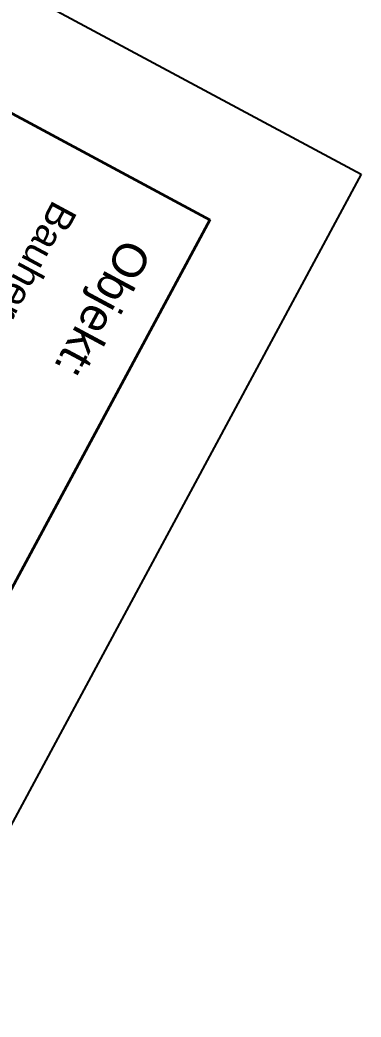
# Model space of a CAD drawing. Header units: metres. Extents: x 2711799 to 2711985, y 1236908 to 1237087.
# Drawn here: x 2711925.241 to 2711926.769, y 1237069.079 to 1237073.548 of the extents above; entities that cross this region are included whole.
import ezdxf

# ---------------------------------------------------------------- set-up
doc = ezdxf.new("R2010")
doc.units = ezdxf.units.M
doc.linetypes.add('AUSGEZOGEN', pattern=[0])
doc.layers.add('XR$7$STANDARD_1', color=7, linetype='AUSGEZOGEN', lineweight=13)
doc.styles.add('ARIAL', font='arial.ttf')

msp = doc.modelspace()

# ---------------------------------------------------------------- linework, layer by layer
at = {"layer": 'XR$7$STANDARD_1', "color": 7, "linetype": 'AUSGEZOGEN', "lineweight": 25, "transparency": 33554687}
for p, q in [((2711913.6894, 1237079.8884, 640.05), (2711926.7689, 1237072.8563, 640.05)), ((2711926.7689, 1237072.8563, 640.05), (2711921.7968, 1237063.6083, 640.05))]:
    msp.add_line(p, q, dxfattribs=at)
at = {"layer": 'XR$7$STANDARD_1', "color": 7, "linetype": 'AUSGEZOGEN', "lineweight": 35, "transparency": 33554687}
for p, q in [((2711922.4382, 1237074.6171, 640.05), (2711926.0919, 1237072.6526, 640.05)), ((2711926.0919, 1237072.6526, 640.05), (2711921.5933, 1237064.2853, 640.05))]:
    msp.add_line(p, q, dxfattribs=at)

# ---------------------------------------------------------------- texts
at = {"layer": 'XR$7$STANDARD_1', "color": 7, "linetype": 'AUSGEZOGEN', "lineweight": 25, "transparency": 33554687, "attachment_point": 7, "rotation": 241.7357, "style": 'ARIAL'}
for s, insert, char_height, width in [('\\W1.00;Bauherrschaft:', (2711925.3893, 1237072.7468, 640.05), 0.125, 1.202253), ('\\W1.00;Objekt:', (2711925.6638, 1237072.5992, 640.05), 0.15, 0.739938)]:
    msp.add_mtext(s, dxfattribs=dict(at, insert=insert, char_height=char_height, width=width))

doc.saveas('drawing.dxf')
